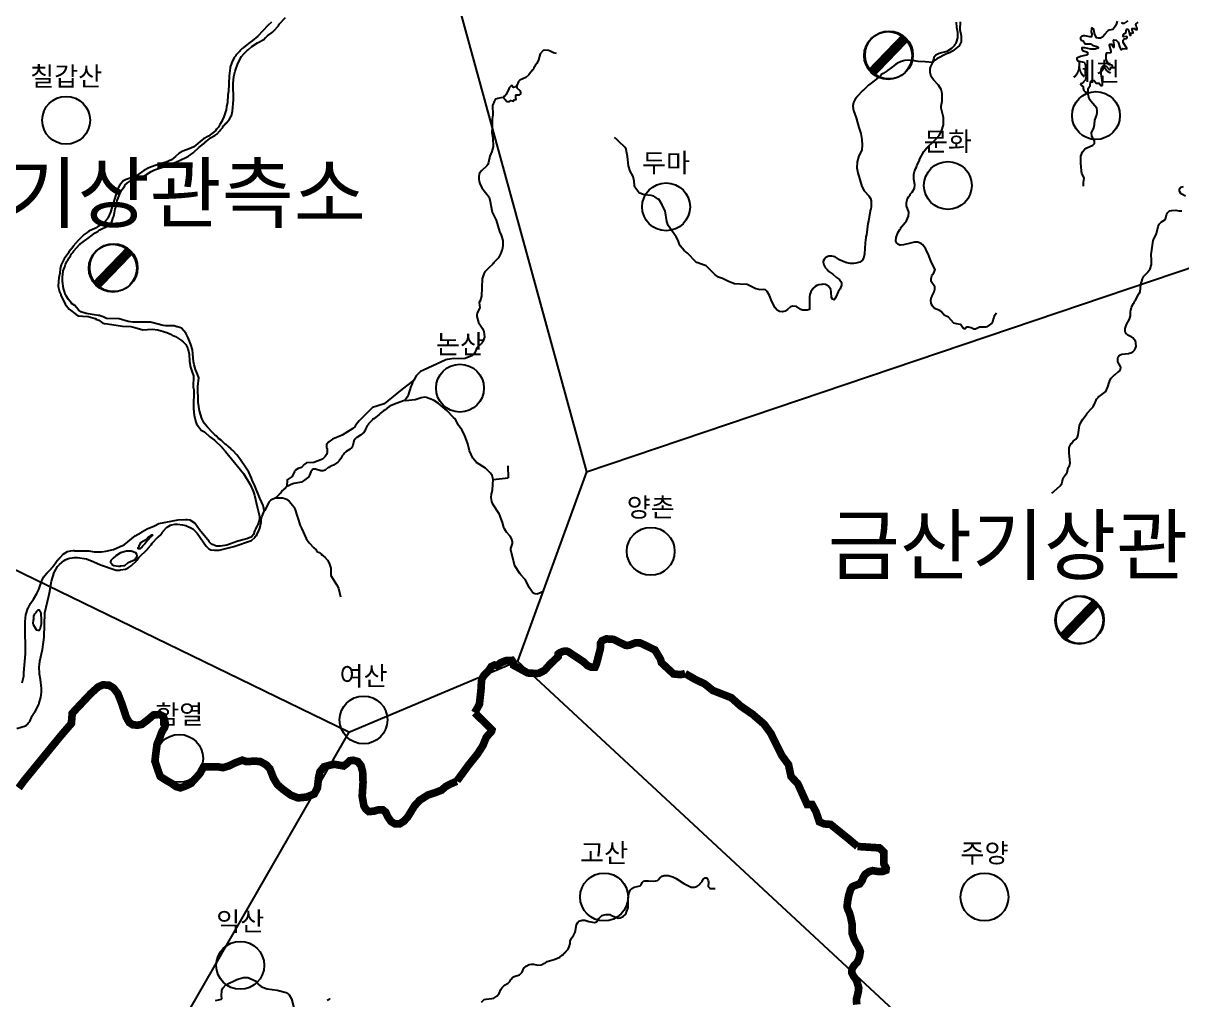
# Model space of a CAD drawing. Header units: millimetres. Extents: x -19392 to 580976, y -49129 to 736091.
# Drawn here: x 187898 to 248431, y 270029 to 321070 of the extents above; entities that cross this region are included whole.
import ezdxf
from ezdxf.enums import TextEntityAlignment as Align

# ---------------------------------------------------------------- set-up
doc = ezdxf.new("R2010")
doc.units = ezdxf.units.MM
for name, color, linetype in [('2411', 7, 'Continuous'), ('AWS', 4, 'Continuous'), ('AWS명', 2, 'Continuous'), ('EL', 2, 'Continuous'), ('MAIN-RIVER', 5, 'Continuous'), ('Point', 1, 'Continuous'), ('관측소명', 3, 'Continuous'), ('기상청', 1, 'Continuous'), ('티센', 6, 'Continuous')]:
    doc.layers.add(name, color=color, linetype=linetype)
doc.styles.get("Standard").update_dxf_attribs({"font": ''})
doc.styles.get('Standard').set_extended_font_data('Gulim')

# ---------------------------------------------------------------- blocks, each defined once
blk = doc.blocks.new('관측소(기상청)')
at = {"layer": '기상청', "const_width": 500}
blk.add_lwpolyline([(821, 874), (-914, -926)], dxfattribs=at)
at = {"layer": '기상청'}
blk.add_circle((-46, -26), 1250, dxfattribs=at)

msp = doc.modelspace()

# ---------------------------------------------------------------- linework, layer by layer
at = {"layer": '2411', "const_width": 400}
for points in [[(222481, 287076), (222246, 287023), (221876, 287060), (221247, 287645), (221188, 287837), (220907, 288311), (220234, 288636), (220123, 288681), (219901, 288688), (219642, 288592), (219582, 288570), (219449, 288547), (219360, 288562), (218746, 288866), (218369, 288892), (218369, 288892), (218140, 288795), (218066, 288670), (218051, 288374), (217903, 287797), (217851, 287597), (217777, 287419), (217577, 287412), (217385, 287493), (217163, 287700), (216556, 288100), (216386, 288218), (216283, 288255), (216112, 288240), (215927, 288166), (215853, 288107), (215846, 287967), (215424, 287567), (215138, 287248), (215138, 287248), (214838, 287095), (214692, 287083), (214329, 287105), (214255, 287112), (213523, 287512), (213493, 287682), (213434, 287771), (213123, 287756), (212842, 287645), (212672, 287497), (212533, 287527), (212533, 287527), (212355, 287445), (212221, 287240), (211962, 286972), (211858, 286787), (211836, 286579), (211814, 286195), (211732, 285470), (211489, 285035)], [(222481, 287076), (223023, 286767), (223509, 286536), (223921, 286200), (224893, 285820), (225379, 285384), (226014, 284947), (226606, 284437), (226961, 283951), (227528, 282804), (227883, 282318), (228014, 281702), (228369, 281322), (228855, 280244), (229110, 280244), (229316, 279864), (229497, 279328), (229752, 279222), (230082, 279197), (231029, 278431), (231490, 278044)], [(187662, 281100), (187936, 281471), (189867, 283833), (190417, 284471), (190461, 284999), (190691, 285251), (191427, 286031), (191813, 286380), (192065, 286491), (192385, 286469), (192615, 286328), (192845, 286031), (193053, 285503), (193283, 284798), (193447, 284516), (193625, 284404), (193877, 284382), (194107, 284427), (194456, 284701), (194709, 284917), (195028, 284939), (195214, 284843), (195281, 284664), (195333, 284412), (195281, 284248), (195147, 284041), (195006, 283654), (194895, 283402), (194828, 282897), (194783, 282503), (194939, 282028), (195058, 281701), (195333, 281523), (195652, 281337), (195882, 281174), (196112, 281107), (196365, 281196), (196662, 281337), (197122, 281842), (197323, 282206), (197650, 282206), (198080, 282206), (198333, 282162), (198637, 282251), (198979, 282414), (199343, 282555), (199551, 282481), (200011, 282503), (200286, 282481), (200605, 282303), (200791, 282095), (200977, 281612), (201185, 281271), (201482, 281018), (201890, 280721), (202261, 280580), (202699, 280625), (203108, 280788), (203271, 281107), (203338, 281679), (203405, 281954), (203613, 282206), (203932, 282295), (204140, 282340), (204393, 282295), (204645, 282251), (204831, 282392), (204964, 282526), (205150, 282548), (205380, 282481), (205544, 282273), (205633, 281954), (205655, 281382), (205610, 280669), (205700, 280164), (205796, 280001), (205952, 279867), (206227, 279889), (206457, 279956), (206687, 279956), (206828, 279845), (206962, 279570), (207125, 279340), (207333, 279221), (207564, 279221), (207786, 279362), (207994, 279592), (208343, 280164), (208618, 280461), (209049, 280736), (209420, 280855), (209762, 280988), (209970, 281174), (210222, 281308), (210549, 281452)], [(210549, 281452), (210550, 281454), (211157, 282282), (211641, 282888), (211914, 283313), (212096, 283757), (212369, 284060), (212389, 284141), (211489, 285035)], [(231452, 269782), (231435, 269931), (231435, 270079), (231485, 270261), (231534, 270492), (231551, 270641), (231518, 270773), (231452, 270987), (231402, 271103), (231286, 271251), (231187, 271450), (231204, 271648), (231303, 271813), (231485, 272011), (231584, 272258), (231633, 272556), (231584, 272704), (231485, 272886), (231402, 273018), (231303, 273216), (231253, 273381), (231204, 273513), (231204, 273761), (231204, 273992), (231171, 274157), (231121, 274388), (231055, 274602), (230989, 274735), (230940, 274900), (230973, 275180), (230973, 275180), (231022, 275461), (231121, 275791), (231220, 275940), (231319, 275989), (231600, 276088), (231732, 276270), (231782, 276418), (231881, 276583), (232095, 276732), (232277, 276781), (232574, 276732), (232706, 276732), (232789, 276732), (232970, 276798), (232987, 276897), (232937, 276996), (232871, 277112), (232855, 277227), (232855, 277755), (232635, 277969), (231490, 278044), (231490, 278044)]]:
    msp.add_lwpolyline(points, dxfattribs=at)
at = {"layer": 'AWS'}
for centre in [(190143, 315994), (243946, 316241), (236208, 312589), (221487, 311471), (210718, 301997), (220685, 293469), (205680, 284657), (196049, 282646), (218248, 275404), (238122, 275402), (199239, 271830)]:
    msp.add_circle(centre, 1250, dxfattribs=at)
at = {"layer": 'MAIN-RIVER'}
for p in [(213220, 297940), (212452, 297222)]:
    msp.add_line(p, (213233, 297313), dxfattribs=at)
for points in [[(200875, 321118), (200675, 320943), (200151, 320387), (199858, 320138), (199675, 320016), (199589, 319946), (199576, 319946), (199384, 319774), (199331, 319747), (199329, 319733), (199212, 319623), (199196, 319594), (199001, 319394), (199001, 319368), (198920, 319275), (198795, 319016), (198721, 318775), (198721, 318750), (198708, 318738), (198652, 318319), (198627, 317494), (198596, 317319), (198571, 316919), (198527, 316701), (198508, 316545), (198365, 316126), (198301, 316005), (198293, 315971), (198174, 315769), (198109, 315632), (198024, 315548), (198018, 315529), (198018, 315529), (198000, 315523), (197967, 315479), (197967, 315467), (197585, 315163), (197316, 315023), (197258, 314970), (196816, 314613), (196579, 314495), (196235, 314382), (196048, 314282), (195853, 314096), (195648, 313920), (195373, 313801), (194786, 313632), (194468, 313507), (194205, 313370), (193781, 313082), (193284, 312900), (193147, 312833), (193132, 312839), (192925, 312593), (192843, 312433), (192828, 312358), (192810, 312330), (192469, 311195), (192331, 310908), (192331, 310889), (192292, 310825), (192200, 310733), (192200, 310707), (192187, 310707), (192187, 310707), (192187, 310695), (192057, 310583), (191776, 310423), (191670, 310352), (191326, 310192), (191238, 310136), (191089, 310027), (190829, 309760), (190816, 309760), (190776, 309720), (190764, 309720), (190764, 309708), (190508, 309415), (190508, 309389), (190283, 309114), (190283, 309089), (190046, 308752), (189889, 308439), (189833, 308245), (189821, 307996), (189769, 307773), (189740, 307571), (189734, 307309), (189796, 307021), (189861, 306882), (189868, 306847), (190090, 306393), (190297, 306121), (190659, 305837), (190796, 305778), (190995, 305750), (190995, 305750), (191289, 305741), (191658, 305641), (191658, 305629), (191665, 305635), (191702, 305629), (191702, 305604), (191844, 305556), (192052, 305391), (192127, 305366), (192307, 305354), (193089, 305241), (193520, 305210), (193727, 305173), (194151, 305048), (194645, 305073), (194925, 305048), (195401, 304905), (195652, 304798), (195681, 304773), (195864, 304692), (196170, 304487), (196258, 304416), (196394, 304274), (196500, 304062), (196576, 303768), (196588, 303381), (196632, 303094), (196741, 302780), (196783, 302696), (196795, 302631), (196788, 302050), (196788, 302050), (196813, 301906), (196813, 301575), (196789, 301313), (196801, 300908), (196832, 300582), (196927, 300220), (196958, 300138), (197033, 300008), (197202, 299807), (197376, 299708), (197657, 299454), (197895, 299283), (198289, 298886), (198289, 298874), (198301, 298871), (198464, 298680), (199401, 297541), (199751, 296960), (199920, 296616), (199989, 296397), (200121, 295796), (200227, 295373), (200239, 295235), (200239, 295148), (200158, 294861), (200126, 294817), (200033, 294623), (200033, 294604), (200008, 294566), (199932, 294354), (199846, 294242), (199846, 294242), (199790, 294204), (199586, 294128), (199121, 293992), (198546, 293786), (198202, 293741), (198002, 293746), (197940, 293754), (197790, 293822), (197684, 293898), (197621, 293963), (197609, 293963), (197609, 293976), (197109, 294591), (196859, 294932), (196624, 295091), (196472, 295114), (196472, 295114)], [(190568, 293140), (190737, 293140), (191206, 293071), (191587, 292925), (191943, 292759), (192710, 292505), (192758, 292489), (192961, 292481), (192985, 292494), (193243, 292540), (193392, 292598), (193544, 292709), (193836, 292985), (193836, 293009), (193930, 293103), (193929, 293128), (194417, 293590), (194417, 293616), (194591, 293815), (194629, 293903), (194941, 294215), (194954, 294218), (194954, 294231), (194966, 294231), (195085, 294334), (195085, 294347), (195135, 294416), (195148, 294416), (195162, 294433), (195162, 294451), (195229, 294522), (195229, 294522), (195229, 294535), (195409, 294731), (195422, 294731), (195591, 294840), (195659, 294859), (195822, 294884), (195966, 294891), (196228, 294853), (196397, 294813), (196721, 294667), (196766, 294635), (196897, 294506), (196984, 294409), (197465, 293741), (197590, 293604), (197703, 293542), (197896, 293523), (198146, 293536), (198902, 293723), (199833, 294042), (200019, 294210), (200026, 294242), (200077, 294292), (200103, 294293), (200107, 294352), (200195, 294504), (200257, 294686), (200326, 294986), (200326, 295129), (200364, 295272), (200427, 295391), (200427, 295391), (200494, 295567), (200479, 295706), (200430, 295859), (200259, 296238), (200007, 296891), (199866, 297185), (199828, 297291), (199682, 297606), (199582, 297768), (199220, 298295), (199063, 298505), (198855, 298736), (198768, 298812), (198742, 298823), (198742, 298836), (198645, 298921), (198633, 298921), (198633, 298934), (198608, 298944), (198513, 299036), (198477, 299054), (198245, 299270), (198107, 299369), (197989, 299496), (197920, 299548), (197812, 299656), (197799, 299656), (197793, 299675), (197551, 299941), (197532, 299951), (197351, 300170), (197351, 300170), (197226, 300414), (197107, 300807), (197039, 301263), (197026, 302085), (197069, 302538), (197013, 302731), (196901, 302972), (196831, 303219), (196803, 303395), (196738, 304006), (196649, 304275), (196525, 304618), (196388, 304861), (196169, 305124), (196082, 305165), (195962, 305203), (195918, 305203), (195788, 305248), (195338, 305261), (195213, 305274), (194557, 305448), (193627, 305448), (193389, 305472), (192908, 305610), (192258, 305629), (192079, 305727), (191926, 305769), (191901, 305791), (191840, 305791), (191612, 305834), (191183, 305891), (191183, 305891), (190915, 305991), (190808, 306078), (190784, 306078), (190784, 306103), (190763, 306105), (190590, 306316), (190415, 306424), (190415, 306437), (190270, 306629), (190147, 306815), (190115, 306872), (190052, 307040), (190002, 307209), (189952, 307590), (189952, 307801), (189983, 308114), (189996, 308127), (190018, 308222), (190071, 308332), (190114, 308477), (190196, 308627), (190227, 308664), (190277, 308789), (190371, 308908), (190420, 309008), (190526, 309127), (190526, 309152), (190864, 309517), (190876, 309517), (190895, 309549), (190908, 309549), (190908, 309549), (190958, 309596), (191370, 309881), (191668, 310104), (191792, 310180), (191831, 310218), (191907, 310271), (192338, 310476), (192431, 310558), (192431, 310583), (192523, 310696), (192594, 310914), (192635, 310986), (192672, 311154), (192705, 311365), (192731, 311442), (192775, 311670), (192793, 311701), (192814, 311797), (192869, 311918), (192906, 312058), (192956, 312145), (193043, 312351), (193131, 312463), (193131, 312489), (193211, 312575), (193217, 312595), (193341, 312730), (193512, 312832), (194028, 313009), (194289, 313129), (194591, 313316), (194591, 313316), (194755, 313401), (195567, 313670), (195942, 313842), (195990, 313855), (196541, 314126), (196781, 314291), (197097, 314595), (197238, 314693), (197244, 314713), (197372, 314795), (197372, 314808), (197635, 315026), (197635, 315039), (197653, 315054), (197915, 315194), (198009, 315264), (198009, 315276), (198022, 315276), (198181, 315443), (198209, 315501), (198321, 315624), (198333, 315664), (198396, 315726), (198396, 315739), (198446, 315782), (198446, 315804), (198490, 315851), (198515, 315851), (198515, 315864), (198684, 316045), (198759, 316207), (198759, 316207), (198784, 316232), (198833, 316476), (198883, 317057), (198877, 317919), (198908, 318275), (198970, 318569), (198995, 318618), (199108, 318969), (199308, 319324), (199451, 319481), (199457, 319500), (199601, 319649), (199655, 319675), (199839, 319843), (200132, 320044), (200463, 320213), (200463, 320225), (200536, 320296), (200554, 320302), (200663, 320406), (200925, 320599), (201031, 320700), (201031, 320712), (201181, 320874), (201181, 320887), (201231, 320937), (201268, 321012), (201600, 321359)], [(236854, 321134), (236841, 320733), (236903, 320416), (236898, 320103), (236885, 320053), (236792, 319879), (236458, 319609), (236293, 319518), (236143, 319459), (235630, 319209), (235544, 319134), (235524, 319128), (235429, 319014), (235457, 319169), (235486, 319247), (235492, 319309), (235586, 319419), (235586, 319419), (235753, 319508), (236173, 319612), (236410, 319760), (236570, 319919), (236573, 319947), (236641, 320028), (236666, 320078), (236729, 320304), (236729, 320579), (236679, 320847), (236666, 321115)], [(245056, 321174), (245021, 321046), (244969, 320924), (244900, 320824), (244819, 320736), (244641, 320700), (244563, 320674), (244400, 320476), (244394, 320457), (244307, 320362), (244181, 320292), (244070, 320280), (243969, 320305), (243875, 320536), (243826, 320749), (243770, 320811), (243719, 320817), (243707, 320793), (243701, 320618), (243725, 320487), (243707, 320362), (243620, 320355), (243357, 320411), (243301, 320411), (243195, 320380), (243139, 320318), (243139, 320230), (243157, 320196), (243169, 320180), (243169, 320180), (243270, 320149), (243376, 319998), (243663, 319990), (243709, 319964), (243757, 319918), (243995, 319849), (244063, 319818), (244063, 319768), (243964, 319721), (243901, 319712), (243676, 319712), (243364, 319780), (243214, 319786), (243201, 319749), (243208, 319718), (243245, 319643), (243495, 319549), (243507, 319530), (243507, 319430), (243495, 319418), (243133, 319324), (242939, 319249), (242939, 319187), (242989, 319105), (243320, 319025), (243370, 318975), (243389, 318909), (243402, 318806), (243384, 318475), (243389, 318381), (243426, 318287), (243426, 318287), (243413, 318189), (243395, 318112), (243301, 318006), (243301, 317993), (243202, 317913), (243152, 317900), (243145, 317868), (243183, 317819), (243245, 317800), (243270, 317762), (243283, 317649), (243308, 317550), (243363, 317498), (243406, 317480), (243533, 317366), (243545, 317663), (243570, 317713), (243651, 317806), (243664, 318012), (243720, 318069), (243852, 318075), (243951, 317937), (244108, 317928), (244195, 317819), (244220, 317809), (244270, 317806), (244287, 317834), (244295, 317875), (244287, 317964), (244213, 318418), (244213, 318624), (244213, 318624), (244251, 318763), (244320, 318843), (244364, 318847), (244484, 318823), (244639, 318650), (244675, 318644), (244707, 318694), (244714, 318722), (244795, 318762), (244807, 318787), (244807, 318831), (244769, 318875), (244661, 318896), (244626, 318912), (244532, 319049), (244476, 319194), (244476, 319406), (244519, 319512), (244715, 319540), (244744, 319556), (244744, 319612), (244655, 319922), (244657, 319962), (244675, 319980), (244750, 319980), (244769, 319962), (244824, 319830), (244838, 319809), (244857, 319806), (244888, 319849), (244888, 319906), (244888, 319906), (244857, 320180), (244876, 320199), (244994, 320187), (245100, 320071), (245201, 319792), (245250, 319687), (245294, 319687), (245357, 319743), (245550, 319725), (245563, 319765), (245375, 320068), (245363, 320187), (245419, 320243), (245544, 320268), (245571, 320308), (245581, 320356), (245562, 320372), (245388, 320356), (245363, 320393), (245363, 320468), (245406, 320515), (245513, 320562), (245538, 320762), (245619, 320762), (245650, 320724), (245706, 320512), (245712, 320450), (245734, 320437), (245762, 320437), (245775, 320546), (245881, 320568), (245881, 320568), (245887, 320577), (245886, 320604), (245838, 320711), (245843, 320793), (245949, 320790), (246037, 320737), (246088, 320730), (246100, 320743), (246106, 320812), (246054, 320920), (246031, 320999), (246037, 321018), (246150, 321118)], [(245606, 321186), (245406, 321052), (245325, 321052), (245300, 321117)], [(215765, 319481), (215607, 319516), (215425, 319614), (215338, 319648), (215144, 319660), (215070, 319642), (214913, 319460), (214814, 319154), (214726, 318967), (214651, 318866), (214620, 318782), (214583, 318732), (214558, 318669), (214520, 318629), (214414, 318503), (214407, 318484), (214308, 318367), (214164, 318230), (213839, 318091), (213769, 318021), (213690, 317818), (213684, 317780), (213684, 317780)], [(238747, 305910), (238626, 305760), (238607, 305673), (238595, 305660), (238538, 305485), (238538, 305460), (238507, 305398), (238294, 305229), (238249, 305206), (238195, 305185), (237857, 305185), (237645, 305072), (237570, 305072), (237433, 305142), (237283, 305185), (237183, 305181), (237108, 305097), (237083, 305100), (236987, 305154), (236987, 305154), (236888, 305296), (236852, 305328), (236652, 305353), (236527, 305397), (236240, 305703), (236021, 305818), (235852, 306009), (235796, 306047), (235591, 306123), (235535, 306153), (235512, 306154), (235512, 306154), (235512, 306154), (235400, 306285), (235327, 306440), (235320, 306578), (235333, 306696), (235383, 306796), (235383, 306814), (235495, 307027), (235530, 307165), (235533, 307215), (235520, 307283), (235339, 307571), (235338, 307674), (235338, 307674), (235351, 307794), (235378, 307867), (235414, 307933), (235483, 308014), (235553, 308204), (235553, 308204), (235339, 308595), (235214, 308920), (235051, 309258), (234895, 309479), (234826, 309545), (234763, 309579), (234645, 309619), (234458, 309619), (234251, 309581), (233889, 309479), (233739, 309469), (233702, 309476), (233587, 309529), (233546, 309572), (233496, 309682), (233502, 309863), (233589, 310113), (233700, 310288), (233752, 310350), (233771, 310407), (233795, 310444), (234039, 310738), (234158, 310981), (234170, 311193), (234045, 311525), (234039, 311700), (234039, 311700), (234100, 311908), (234151, 312000), (234240, 312101), (234245, 312131), (234344, 312231), (234463, 312450), (234476, 312619), (234432, 312924), (234432, 313175), (234463, 313324), (234507, 313406), (234513, 313462), (234563, 313537), (234590, 313633), (234725, 313899), (234725, 313937), (234956, 314367), (235091, 314532), (235123, 314555), (235130, 314574), (235456, 314879), (235695, 315122), (235701, 315139), (235756, 315193), (235880, 315418), (235974, 315749), (235974, 316137), (235855, 316623), (235861, 316726), (235903, 316986), (235918, 317092), (235917, 317391), (235855, 317610), (235718, 317836), (235456, 318107), (235330, 318285), (235280, 318498), (235280, 318698), (235313, 318810), (235380, 318948), (235429, 319014), (235024, 319049), (234649, 319066), (234362, 319122), (234327, 319138), (234327, 319138), (233968, 319122), (233762, 319072), (233547, 318960), (233542, 318945), (233493, 318922), (233387, 318833), (233368, 318830), (233313, 318782), (233244, 318743), (233056, 318601), (233029, 318579), (232828, 318446), (232792, 318426), (232729, 318388), (232729, 318388), (232682, 318312), (232564, 318215), (232538, 318190), (232494, 318178), (232494, 318153), (232069, 317837), (232019, 317790), (231930, 317698), (231911, 317679), (231880, 317659), (231788, 317552), (231757, 317543), (231751, 317525), (231469, 317240), (231469, 317216), (231363, 317097), (231282, 316916), (231244, 316754), (231252, 316594), (231277, 316503), (231277, 316503), (231424, 316124), (231563, 315617), (231657, 315310), (231717, 314988), (231733, 314686), (231705, 314454), (231674, 314365), (231564, 314130), (231464, 313817), (231458, 313514), (231507, 313256), (231507, 313256), (231708, 312527), (231839, 312315), (232084, 312043), (232171, 311911), (232208, 311793), (232202, 311500), (232183, 311337), (232171, 311324), (232104, 310943), (232074, 310829), (232066, 310743), (232054, 310730), (232028, 310603), (231953, 310015), (231928, 309902), (231930, 309822), (231912, 309740), (231896, 309574), (231859, 309020), (231822, 308844), (231753, 308688), (231603, 308588), (231394, 308525), (231297, 308513), (231097, 308513), (230935, 308544), (230734, 308613), (230554, 308700), (230316, 308863), (230147, 308900), (230147, 308900), (229997, 308894), (229941, 308872), (229835, 308818), (229744, 308723), (229691, 308631), (229685, 308588), (229722, 308444), (229805, 308309), (229899, 308191), (229998, 308094), (230197, 307950), (230385, 307776), (230541, 307675), (230622, 307576), (230648, 307495), (230654, 307370), (230588, 307187), (230479, 307026), (230347, 306753), (230310, 306657), (230276, 306611), (230276, 306611), (230173, 306651), (230129, 306726), (230112, 307019), (230092, 307151), (230066, 307210), (229967, 307326), (229814, 307405), (229694, 307436), (229694, 307436), (229648, 307410), (229467, 307400), (229364, 307363), (229279, 307313), (229142, 307183), (229111, 307138), (229048, 307026), (229005, 306894), (228980, 306763), (228979, 306114), (228855, 306070), (228606, 306065), (228606, 306065), (228587, 306097), (228524, 306110), (228293, 306266), (228105, 306288), (227986, 306245), (227836, 306107), (227711, 306026), (227574, 305988), (227412, 306001), (227293, 306075), (227193, 306197), (227012, 306519), (226887, 306838), (226774, 307038), (226687, 307137), (226569, 307151), (226360, 307131), (226360, 307131), (226360, 307131), (226344, 307156), (226174, 307187), (225831, 307365), (225719, 307406), (225335, 307427), (225069, 307456), (224756, 307565), (224429, 307725), (224429, 307725), (224231, 307799), (224043, 307911), (223581, 308385), (223530, 308413), (223094, 308560), (223094, 308560), (223037, 308596), (222602, 309058), (222438, 309185), (222231, 309426), (222181, 309510), (222120, 309704), (222019, 309898), (221594, 310491), (221532, 310703), (221444, 311259), (221350, 311415), (221288, 311581), (221116, 311873), (221116, 311873), (221074, 311877), (220900, 312002), (220850, 312024), (220713, 312064), (220335, 312097), (220113, 312189), (220057, 312227), (219857, 312496), (219832, 312590), (219826, 312821), (219769, 313052), (219608, 313343), (219521, 313622), (219469, 314095), (219425, 314369), (219394, 314482), (219338, 314595), (219019, 314894), (218851, 315064), (218792, 315102)], [(213684, 317780), (213599, 317740), (213577, 317717), (213508, 317710), (213483, 317720), (213478, 317740), (213420, 317804), (213396, 317795), (213290, 317691), (213258, 317580), (213121, 317329), (213064, 317260), (213003, 317229), (212990, 317180), (213171, 316982), (213303, 316980), (213377, 317024), (213508, 316998), (213552, 317057), (213646, 317073), (213633, 317154), (213633, 317279), (213652, 317317), (213821, 317326), (213883, 317355), (213902, 317373), (213890, 317435), (213873, 317509), (213705, 317667), (213702, 317697), (213684, 317780), (213684, 317780)], [(243300, 312546), (243297, 312740), (243328, 312971), (243209, 313226), (243186, 313311), (243178, 313602), (243159, 313727), (243147, 313758), (243159, 314120), (243240, 314339), (243371, 314492), (243427, 314536), (243784, 314701), (243865, 314782), (243877, 314814), (243877, 314926), (243728, 315170), (243708, 315332), (243833, 315595), (243871, 315776), (243883, 316001), (243989, 316276), (244015, 316399), (244015, 316494), (243983, 316626), (243671, 316994), (243596, 317119), (243533, 317366), (243533, 317366)], [(212990, 317180), (212854, 317166), (212699, 317136), (212590, 317093), (212590, 317093), (212555, 317075), (212534, 317048), (212503, 316979), (212496, 316923), (212446, 316861), (212415, 316773), (212440, 316279), (212396, 316074), (212393, 316017), (212403, 315640), (212390, 315355), (212434, 315080), (212453, 314618), (212384, 314362), (212273, 314112), (212216, 313787), (212177, 313687), (212125, 313609), (211843, 313354), (211735, 313237), (211719, 313195), (211698, 313046), (211703, 312928), (211724, 312797), (211756, 312688), (211860, 312459), (212235, 311970), (212298, 311744), (212377, 311278), (212404, 311188), (212611, 310776), (212792, 310176), (212873, 309996), (212873, 309996), (212954, 309708), (212959, 309445), (212923, 309226), (212910, 309214), (212865, 309099), (212855, 309045), (212736, 308808), (212492, 308559), (212492, 308533), (212474, 308527), (212411, 308451), (212254, 308326), (212024, 308077), (211961, 307964), (211881, 307714), (211849, 306809), (211781, 306553), (211719, 306465), (211748, 306190), (211743, 306154), (211625, 305940), (211593, 305803), (211593, 305734), (211687, 305421), (211887, 305112), (211931, 305028), (211958, 304951), (211987, 304822), (212000, 304660), (211918, 304435), (211918, 304435), (211882, 304397), (211882, 304372), (211606, 304109), (211488, 303835), (211406, 303741), (211369, 303697), (210988, 303553), (210301, 303522), (210051, 303491), (209982, 303472), (208805, 302933), (208664, 302866), (208608, 302819), (208427, 302647), (208301, 302408), (208270, 302367), (208246, 302284), (208215, 302237), (208215, 302218), (208151, 302077), (208015, 301630), (207962, 301517), (207837, 301347), (207837, 301347)], [(248620, 312035), (248426, 312129), (248376, 312174), (248320, 312250), (248307, 312288), (248314, 312404), (248383, 312500), (248512, 312526)], [(241637, 296509), (241686, 296540), (241766, 296614), (242070, 296889), (242159, 297015), (242186, 297082), (242192, 297151), (242237, 297300), (242256, 297318), (242312, 297427), (242445, 297590), (242501, 297845), (242557, 297939), (242595, 298084), (242539, 298602), (242544, 298902), (242646, 299100), (242669, 299108), (242669, 299108), (242757, 299223), (242901, 299332), (242987, 299448), (243019, 299564), (243082, 300039), (243166, 300233), (243256, 300376), (243377, 300534), (243475, 300651), (243475, 300676), (243738, 300949), (243800, 301026), (243906, 301251), (243913, 301284), (243958, 301362), (243976, 301421), (244081, 301526), (244081, 301551), (244112, 301557), (244455, 301826), (244573, 302061), (244636, 302286), (244652, 302313), (244661, 302369), (244743, 302520), (244915, 302695), (244936, 302704), (244949, 302716), (245104, 302848), (245136, 302860), (245136, 302860), (245205, 302919), (245217, 302939), (245230, 302975), (245236, 303088), (245230, 303119), (245092, 303375), (245090, 303555), (245105, 303637), (245173, 303712), (245292, 303769), (245651, 303813), (245827, 303863), (245859, 303902), (245884, 303909), (245960, 303975), (246017, 304081), (246042, 304169), (246029, 304356), (246005, 304444), (245948, 304538), (245879, 304625), (245821, 304666), (245617, 304762), (245541, 304830), (245522, 304836), (245491, 304882), (245467, 304956), (245473, 305112), (245542, 305330), (245704, 305593), (245742, 305774), (245742, 305774), (245748, 306006), (245804, 306231), (245903, 306413), (245944, 306467), (245976, 306538), (246007, 306580), (246007, 306598), (246081, 306717), (246175, 306901), (246207, 306942), (246247, 307030), (246297, 307405), (246378, 307711), (246447, 307843), (246675, 308071), (246678, 308099), (246778, 308224), (246840, 308454), (246841, 308701), (246841, 308701), (246834, 308979), (246927, 309708), (246947, 309745), (246947, 309745), (247115, 310079), (247193, 310435), (247246, 310560), (247377, 310695), (247542, 310788), (247577, 310835), (247633, 311047), (247656, 311092), (247689, 311154), (247793, 311257), (247793, 311257), (247793, 311257), (247917, 311287), (248114, 311298), (248276, 311260), (248439, 311260)], [(208301, 302408), (207615, 301870), (206763, 301170), (206157, 300981), (205454, 300291), (205305, 300110), (205239, 300014), (205236, 299998), (205117, 299891), (204561, 299534), (204061, 299322), (203873, 299191), (203748, 299059), (203743, 298897), (203774, 298810), (203774, 298641), (203743, 298529), (203711, 298472), (203667, 298429), (203530, 298291), (203530, 298291), (203081, 298103), (202743, 298097), (202699, 298085), (202587, 298007), (202431, 297853), (202257, 297799), (202257, 297799), (202125, 297716), (202081, 297659), (202081, 297641), (201953, 297382), (201694, 297198), (201680, 296864), (201680, 296864)], [(215084, 291369), (214964, 291316), (214746, 291235), (214627, 291241), (214527, 291297), (214352, 291553), (214122, 291991), (213906, 292231), (213840, 292317), (213583, 292702), (213384, 293521), (213384, 293621), (213465, 293874), (213465, 293955), (213433, 294096), (213334, 294265), (213152, 294470), (213046, 294636), (213012, 294705), (212933, 294970), (212914, 295064), (212802, 295358), (212764, 295429), (212434, 295929), (212377, 296076), (212346, 296288), (212358, 296451), (212414, 296681), (212452, 297222), (212395, 297425), (212314, 297550), (212314, 297550), (212058, 297806), (211577, 298118), (211383, 298337), (211221, 298718), (211121, 299080), (210952, 299555), (210808, 299812), (210627, 300074), (210489, 300371), (210489, 300371), (210377, 300461), (210027, 300823), (209577, 301204), (209327, 301360), (209139, 301438), (208966, 301499), (208877, 301516), (208683, 301491), (208379, 301389), (208197, 301361), (207887, 301335), (207837, 301347), (207837, 301347), (207837, 301347), (207765, 301332), (207441, 301212), (207128, 301082), (207003, 301016), (206935, 300966), (206935, 300966), (206929, 300947), (206896, 300934), (206817, 300870), (206797, 300864), (206791, 300847), (206745, 300822), (206543, 300673), (206527, 300645), (206489, 300613), (206216, 300400), (206185, 300388), (206152, 300342), (206102, 300291), (205947, 300135), (205947, 300110), (205922, 300095), (205922, 300076), (205860, 300003), (205842, 299949), (205788, 299857), (205742, 299747), (205717, 299723), (205717, 299703), (205535, 299560), (205523, 299547), (205323, 299422), (205304, 299416), (205242, 299354), (205242, 299329), (205211, 299307), (205211, 299289), (205211, 299289), (205167, 299241), (205123, 298991), (205069, 298900), (204942, 298785), (204780, 298679), (204654, 298572), (204654, 298548), (204567, 298460), (204493, 298323), (204403, 298202), (204342, 298129), (204118, 297979), (203930, 297898), (203860, 297847), (203841, 297844), (203680, 297717), (203568, 297679), (203443, 297679), (203168, 297754), (203037, 297760), (202931, 297616), (202863, 297442), (202824, 297386), (202818, 297360), (202551, 297154), (202431, 297088), (202038, 297016), (201892, 296965), (201719, 296875), (201680, 296864), (201569, 296741), (201542, 296739), (201531, 296717), (201463, 296655), (201432, 296626), (201394, 296585), (201382, 296573), (201369, 296548), (201298, 296477), (201290, 296456), (201102, 296270), (201102, 296270), (200838, 296141), (200726, 296029), (200531, 295607), (200494, 295567), (200494, 295567)], [(201102, 296270), (201102, 296270), (201450, 296267), (201565, 296231), (201648, 296188), (201794, 296086), (202056, 295782), (202056, 295763), (202098, 295694), (202370, 294820), (202447, 294671), (202447, 294671), (202688, 294137), (202753, 294028), (202831, 293918), (203086, 293642), (203197, 293541), (203282, 293446), (203282, 293446), (203282, 293446), (203367, 293400), (203459, 293329), (203481, 293291), (203499, 293291), (203650, 293168), (203800, 293009), (203881, 292856), (203963, 292581), (203976, 292269), (203969, 292213), (204273, 291733), (204376, 291551), (204473, 291097)], [(187847, 286591), (187927, 286942), (187936, 287124), (188027, 288110), (187998, 289623), (188001, 289797), (188039, 290153), (188133, 290472), (188152, 290491), (188276, 290740), (188442, 290963), (188616, 291265), (188719, 291477), (188894, 291977), (188981, 292139), (189013, 292190), (189131, 292323), (189143, 292323), (189155, 292348), (189204, 292399), (189222, 292405), (189370, 292570), (189370, 292583), (189469, 292683), (189469, 292696), (189525, 292765), (189561, 292840), (189644, 292934), (189669, 292984), (189688, 292990), (189743, 293046), (189743, 293059), (189743, 293059), (189793, 293095), (189793, 293108), (189844, 293171), (189983, 293325), (190218, 293452), (190393, 293493), (190524, 293511), (190556, 293506), (190593, 293499), (191331, 293502), (191612, 293446), (191987, 293440), (192224, 293471), (192620, 293567), (192973, 293712), (193173, 293815), (193748, 294272), (194054, 294447), (194090, 294491), (194137, 294506), (194372, 294652), (194766, 294797), (194985, 294921), (196003, 295122), (196377, 295138), (196458, 295123), (196458, 295123)], [(194339, 293956), (194261, 293853), (194123, 293715), (194123, 293703), (193992, 293603), (193923, 293590), (193910, 293606), (193904, 293665), (193923, 293678), (193960, 293741), (194003, 293868), (194067, 293938), (194335, 294109), (194448, 294231), (194568, 294291), (194622, 294331), (194648, 294335), (194641, 294291), (194604, 294253), (194604, 294240), (194591, 294237), (194397, 294041), (194339, 293956), (194339, 293956)], [(187572, 284205), (188012, 284340), (188052, 284360), (188134, 284438), (188153, 284480), (188240, 284581), (188372, 284874), (188422, 284924), (188446, 284999), (188518, 285099), (188648, 285316), (188695, 285444), (188708, 285456), (188727, 285537), (188739, 285549), (188815, 285824), (188852, 286099), (188852, 286311), (188852, 286311), (188803, 286773), (188746, 287054), (188740, 287461), (188746, 287536), (188771, 287729), (188908, 288329), (189001, 288985), (189038, 290247), (189244, 291147), (189265, 291305), (189375, 291915), (189513, 292365), (189694, 292671), (189800, 292780), (190037, 292983), (190125, 293033), (190268, 293093), (190343, 293105), (190573, 293139), (190573, 293139)], [(193155, 292720), (193217, 292735), (193386, 292878), (193742, 293047), (193804, 293122), (193836, 293178), (193848, 293235), (193842, 293310), (193786, 293385), (193536, 293478), (193292, 293478), (192979, 293384), (192736, 293240), (192606, 293108), (192593, 293108), (192524, 293040), (192518, 293021), (192480, 292984), (192455, 292910), (192567, 292766), (192642, 292722), (192874, 292688), (192978, 292692), (192991, 292707), (193155, 292720), (193155, 292720)], [(188832, 289869), (188832, 289654), (188770, 289391), (188727, 289335), (188681, 289333), (188601, 289348), (188601, 289360), (188536, 289447), (188445, 289628), (188427, 289690), (188429, 289869), (188448, 289920), (188451, 290109), (188495, 290172), (188507, 290209), (188595, 290285), (188595, 290315), (188658, 290393), (188689, 290409), (188739, 290409), (188802, 290300), (188819, 290241), (188832, 289869), (188832, 289869)], [(211848, 269908), (211986, 270039), (212080, 270070), (212388, 270090), (212486, 270116), (212638, 270212), (212774, 270356), (212854, 270570), (212894, 270615), (212938, 270692), (212938, 270692), (213044, 270802), (213230, 270904), (213316, 270986), (213381, 271093), (213482, 271206), (213551, 271240), (213820, 271327), (213965, 271477), (214058, 271677), (214174, 271783), (214327, 271876), (214453, 271901), (214556, 271892), (214790, 271844), (214952, 271850), (215044, 271900), (215096, 271929), (215166, 271949), (215278, 272036), (215640, 272135), (215928, 272266), (216049, 272363), (216068, 272366), (216162, 272468), (216196, 272488), (216203, 272507), (216215, 272507), (216269, 272557), (216269, 272570), (216366, 272685), (216422, 272803), (216422, 272803), (216468, 272965), (216467, 272992), (216474, 273096), (216537, 273252), (216644, 273389), (216731, 273557), (216812, 273957), (216851, 274051), (216920, 274138), (217095, 274194), (217245, 274187), (217449, 274126), (217751, 274074), (217852, 274111), (217927, 274186), (217973, 274278), (218127, 274429), (218253, 274467), (218355, 274484), (218541, 274493), (218541, 274493), (218541, 274493), (218608, 274451), (218983, 274300), (219086, 274322), (219239, 274377), (219377, 274507), (219402, 274557), (219408, 274601), (219421, 274613), (219497, 274857), (219510, 275350), (219542, 275563), (219616, 275765), (219616, 275765), (219705, 275850), (219813, 275918), (220137, 275993), (220187, 276036), (220243, 276155), (220313, 276227), (220368, 276248), (220560, 276248), (220560, 276248), (220560, 276248), (220824, 276234), (220950, 276240), (221038, 276272), (221077, 276298), (221175, 276421), (221201, 276421), (221288, 276484), (221388, 276532), (221601, 276532), (221844, 276454), (222019, 276363), (222406, 276105), (222724, 275948), (222799, 275923), (222974, 275916), (223099, 275954), (223204, 276029), (223266, 276088), (223273, 276108), (223369, 276221), (223419, 276334), (223524, 276406), (223524, 276406), (223613, 276396), (223692, 276273), (223705, 276171), (223693, 275952), (223768, 275864), (223780, 275852), (224057, 275839)], [(197945, 269993), (198251, 270067), (198282, 270110), (198268, 270216), (198271, 270529), (198353, 270658), (198484, 270806), (199066, 271096), (199166, 271133), (199403, 271194), (199564, 271194), (199632, 271188), (199632, 271188), (200063, 271011), (200063, 271011), (200078, 271003), (200175, 270857), (200194, 270846), (200200, 270825), (200340, 270725), (200398, 270694), (200652, 270605), (201172, 270540), (201172, 270540), (201172, 270540), (201645, 270414), (201701, 270377), (201795, 270292), (201925, 270083), (202037, 269607)], [(203783, 270011), (203913, 270087), (203942, 270088)]]:
    msp.add_lwpolyline(points, dxfattribs=at)
at = {"layer": '기상청'}
for centre in [(233132, 319405), (192624, 308291), (243113, 289894)]:
    msp.add_circle(centre, 1250, dxfattribs=at)
at = {"layer": '티센'}
for points in [[(207223, 334458), (217331, 297617)], [(217331, 297617), (255504, 310529)], [(204912, 284014), (173983, 299053)], [(217331, 297617), (213731, 287736)], [(204912, 284014), (213731, 287736)], [(238697, 264543), (213731, 287736)], [(204912, 284014), (191841, 261274)]]:
    msp.add_lwpolyline(points, dxfattribs=at)

# ---------------------------------------------------------------- block references
at = {"layer": 'Point'}
for p in [(233132, 319405), (192624, 308291), (243113, 289894)]:
    msp.add_blockref('관측소(기상청)', p, dxfattribs=at)

# ---------------------------------------------------------------- texts
at = {"layer": 'AWS명'}
for s, p in [('세천', (243946, 317741)), ('칠갑산', (190143, 317494)), ('문화', (236208, 314089)), ('두마', (221487, 312971)), ('논산', (210718, 303497)), ('양촌', (220685, 294969)), ('여산', (205680, 286157)), ('함열', (196049, 284146)), ('고산', (218248, 276904)), ('주양', (238122, 276902)), ('익산', (199239, 273330))]:
    msp.add_text(s, height=1000, dxfattribs=at).set_placement(p, align=Align.BOTTOM_CENTER)
at = {"layer": 'EL'}
for p in [(233132, 319404), (192624, 308290), (243113, 289893)]:
    msp.add_text('0.000', height=2.5, dxfattribs=at).set_placement(p, align=Align.TOP_CENTER)
at = {"layer": '관측소명'}
for s, p in [('부여기상관측소', (192624, 309791)), ('금산기상관측소', (243113, 291394))]:
    msp.add_text(s, height=3000, dxfattribs=at).set_placement(p, align=Align.BOTTOM_CENTER)

doc.saveas('drawing.dxf')
